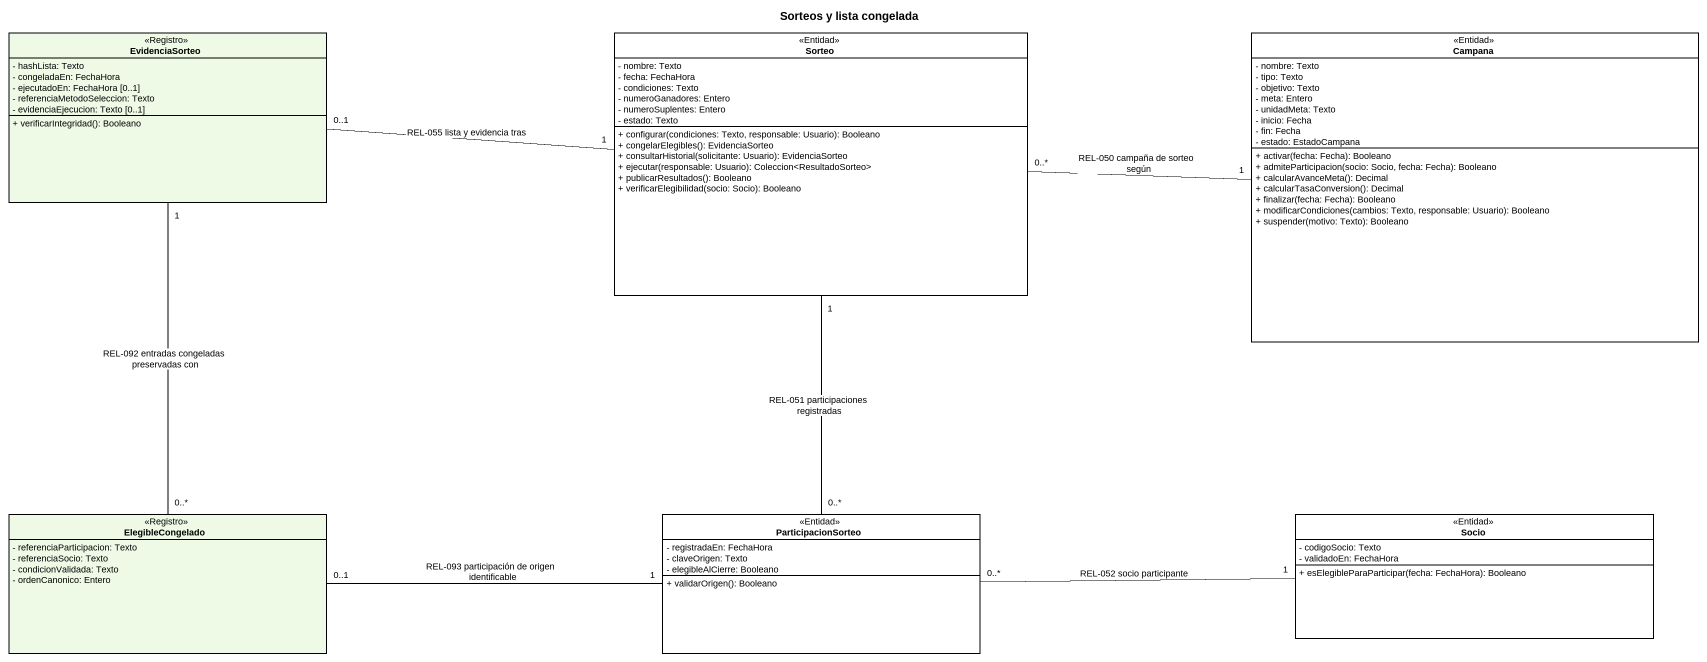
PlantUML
@startuml
title Sorteos y lista congelada
hide circle
hide empty members
skinparam classAttributeIconSize 0
class EvidenciaSorteo <<Registro>> #EEFAE6 {
  - hashLista: Texto
  - congeladaEn: FechaHora
  - ejecutadoEn: FechaHora [0..1]
  - referenciaMetodoSeleccion: Texto
  - evidenciaEjecucion: Texto [0..1]
  + verificarIntegridad(): Booleano
}
class Sorteo <<Entidad>> #FFFFFF {
  - nombre: Texto
  - fecha: FechaHora
  - condiciones: Texto
  - numeroGanadores: Entero
  - numeroSuplentes: Entero
  - estado: Texto
  + configurar(condiciones: Texto, responsable: Usuario): Booleano
  + congelarElegibles(): EvidenciaSorteo
  + consultarHistorial(solicitante: Usuario): EvidenciaSorteo
  + ejecutar(responsable: Usuario): Coleccion<ResultadoSorteo>
  + publicarResultados(): Booleano
  + verificarElegibilidad(socio: Socio): Booleano
}
class Campana <<Entidad>> #FFFFFF {
  - nombre: Texto
  - tipo: Texto
  - objetivo: Texto
  - meta: Entero
  - unidadMeta: Texto
  - inicio: Fecha
  - fin: Fecha
  - estado: EstadoCampana
  + activar(fecha: Fecha): Booleano
  + admiteParticipacion(socio: Socio, fecha: Fecha): Booleano
  + calcularAvanceMeta(): Decimal
  + calcularTasaConversion(): Decimal
  + finalizar(fecha: Fecha): Booleano
  + modificarCondiciones(cambios: Texto, responsable: Usuario): Booleano
  + suspender(motivo: Texto): Booleano
}
class ElegibleCongelado <<Registro>> #EEFAE6 {
  - referenciaParticipacion: Texto
  - referenciaSocio: Texto
  - condicionValidada: Texto
  - ordenCanonico: Entero
}
class ParticipacionSorteo <<Entidad>> #FFFFFF {
  - registradaEn: FechaHora
  - claveOrigen: Texto
  - elegibleAlCierre: Booleano
  + validarOrigen(): Booleano
}
class Socio <<Entidad>> #FFFFFF {
  - codigoSocio: Texto
  - validadoEn: FechaHora
  + esElegibleParaParticipar(fecha: FechaHora): Booleano
}
EvidenciaSorteo "1" -- "0..*" ElegibleCongelado : REL-092 entradas congeladas preservadas con
Sorteo "1" -left- "0..1" EvidenciaSorteo : REL-055 lista y evidencia tras
Sorteo "1" -- "0..*" ParticipacionSorteo : REL-051 participaciones registradas
Campana "1" -left- "0..*" Sorteo : REL-050 campaña de sorteo según
ParticipacionSorteo "1" -left- "0..1" ElegibleCongelado : REL-093 participación de origen identificable
Socio "1" -left- "0..*" ParticipacionSorteo : REL-052 socio participante
@enduml
